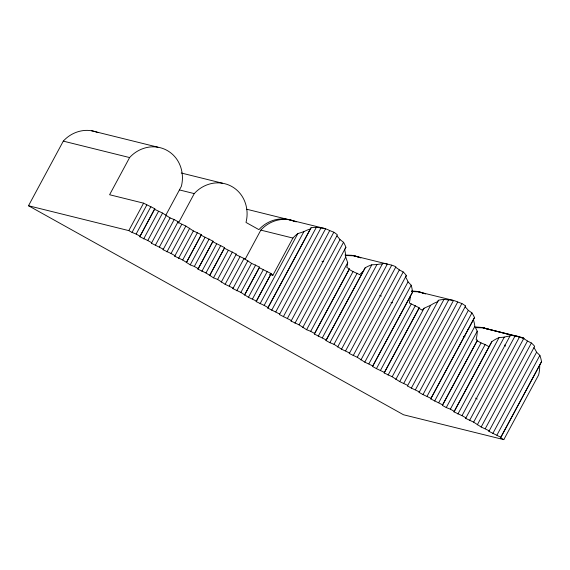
<?xml version="1.0" encoding="UTF-8"?>
<svg xmlns="http://www.w3.org/2000/svg" width="570" height="570" viewBox="0 0 570 570"><rect width="100%" height="100%" fill="white"/><g stroke="black" fill="none" stroke-linecap="round" stroke-linejoin="round"><path stroke-width="0.85" d="M533.962 347.714A31.101 30.196 -76.1 0 1 536.584 352.21L539.868 355.374A32.255 31.314 -76.1 0 1 541.5 361.708L539.697 365.163A33.78 32.796 -76.1 0 1 538.6 375.01L503.809 439.634L500.574 437.831L500.809 437.29L488.932 431.34L534.653 346.325A30.381 29.497 -76.1 0 0 531.397 343.005L527.464 341.045A30.082 29.205 -76.1 0 0 523.695 338.68L523.859 338.267A30.196 29.319 -76.1 0 0 519.591 336.827L519.32 336.756M488.932 431.34L489.167 430.799L481.173 427.016L473.649 422.149L465.661 418.366L465.889 417.824L462.014 415.665L454.019 411.882L454.254 411.341L450.371 409.174L446.26 407.557L442.384 405.398L442.612 404.857L430.742 398.907L430.977 398.366L422.983 394.582L419.107 392.424L419.342 391.882L411.348 388.099L407.464 385.933L407.7 385.391L399.705 381.615L392.181 376.742L384.194 372.965L384.422 372.424L376.435 368.64L372.552 366.474L372.787 365.933L364.793 362.149L357.269 357.283L349.275 353.5L395.894 266.81A30.132 29.262 -76.1 0 0 391.74 265.164L353.785 255.795L346.026 255.545M349.275 353.5L349.51 352.958L341.516 349.182L333.992 344.309L329.88 342.691L325.997 340.532L326.232 339.991L314.362 334.041L314.597 333.5L310.714 331.341L306.603 329.716L299.079 324.85L291.085 321.067L291.32 320.525L279.45 314.583L279.678 314.041L267.807 308.099L268.043 307.558L264.159 305.392L256.172 301.608L256.4 301.067L248.413 297.284L240.889 292.417L232.895 288.634L233.13 288.092L225.136 284.316L217.612 279.442L213.501 277.825L205.969 272.959L197.982 269.175L198.21 268.634L194.334 266.475L190.223 264.851L182.692 259.984L174.705 256.201L174.933 255.659L171.057 253.5L163.063 249.717L163.298 249.176L151.428 243.233L151.663 242.692L147.78 240.526L139.785 236.742L154.805 208.748L143.576 203.162L109.597 194.74L129.611 157.569C136.586 149.767 147.488 145.428 157.904 147.21A30.174 29.298 -76.1 0 1 174.684 156.558C181.766 164.559 184.039 176.159 181.331 186.397L165.906 215.047M139.785 236.742L154.805 208.748M154.57 209.29L162.564 213.073L170.088 217.94L174.199 219.557L178.082 221.723L177.847 222.264L185.841 226.048L193.365 230.914L201.36 234.697L186.34 262.692M197.982 269.175L212.995 241.181L201.124 235.239M209.618 275.666L224.63 247.665L212.76 241.723M224.402 248.207L236.272 254.156L236.037 254.697L244.031 258.481L251.555 263.347L259.549 267.131L244.53 295.125M256.172 301.608L271.185 273.614L259.314 267.672M314.362 334.041L349.161 269.418L349.389 268.876L346.802 267.437A34.029 33.046 -76.1 0 0 347.693 262.663L345.726 257.056A32.739 31.785 -76.1 0 0 344.658 249.681L345.897 247.266A31.435 30.524 -76.1 0 0 343.539 242.279L339.991 239.607A30.573 29.683 -76.1 0 0 336.927 235.93M384.194 372.965L419.221 307.8L409.289 302.934A33.944 32.96 -76.1 0 0 410.343 296.3L412.481 292.211A32.568 31.628 -76.1 0 0 411.198 285.228L408.027 281.858A31.314 30.41 -76.1 0 0 405.576 277.041M442.384 405.398L477.176 340.774L477.411 340.233L476.114 339.513A33.858 32.875 -76.1 0 0 477.232 331.198L474.839 326.382A32.404 31.464 -76.1 0 0 473.371 319.742L474.489 317.554A31.207 30.296 -76.1 0 0 471.946 312.909L468.326 310.372A30.438 29.554 -76.1 0 0 465.134 306.931L465.576 306.005A30.096 29.22 -76.1 0 0 461.864 303.532L457.71 301.993A30.16 29.284 -76.1 0 0 453.499 300.447L418.444 291.833L411.561 291.534M406.296 275.609L406.339 275.517A30.502 29.619 -76.1 0 0 403.211 271.961L399.335 269.902A30.11 29.234 -76.1 0 0 395.68 267.33M406.246 275.695L406.068 276.065M405.926 276.35L405.726 276.742M503.809 439.634L403.51 414.761L28.5 205.749L63.299 141.125C70.274 133.323 81.175 128.984 91.592 130.765L157.904 147.21M28.5 205.749L128.799 230.615L143.576 203.162M128.799 230.615L132.026 232.417L146.811 204.965M132.026 232.417L136.145 234.042L150.922 206.589M143.668 238.908L158.453 211.456M147.78 240.526L162.564 213.073M151.428 243.233L166.44 215.232M155.304 245.392L170.088 217.94M159.415 247.01L174.199 219.557M163.063 249.717L178.082 221.723M178.424 223.034L194.263 193.608C201.239 185.806 212.147 181.46 222.564 183.248A30.174 29.298 -76.1 0 1 239.343 192.596C246.425 200.597 248.698 212.19 245.991 222.435L258.923 229.639C265.898 221.844 276.799 217.498 287.216 219.279A30.174 29.298 -76.1 0 1 294.284 221.431M166.946 251.883L181.723 224.423M171.057 253.5L185.841 226.048M174.705 256.201L189.717 228.207M178.581 258.367L193.365 230.914M182.692 259.984L197.477 232.532M186.575 262.15L201.36 234.697M190.223 264.851L205.001 237.398M194.334 266.475L209.119 239.022M198.21 268.634L212.995 241.181M201.858 271.341L216.643 243.889M205.969 272.959L220.754 245.506M209.853 275.125L224.63 247.665M213.501 277.825L228.278 250.373M217.612 279.442L232.389 251.99M221.253 282.15L236.272 254.156M225.136 284.316L239.92 256.856M229.247 285.933L244.031 258.481M244.993 259.542L260.832 230.116C267.807 222.314 278.716 217.975 289.132 219.756L325.62 228.72L279.45 314.583M232.895 288.634L247.907 260.64M236.771 290.8L251.555 263.347M240.889 292.417L255.666 264.964M244.765 294.583L259.549 267.131M248.413 297.284L263.197 269.831M252.524 298.908L267.309 271.455M256.4 301.067L271.185 273.614M269.517 274.398L272.895 275.239L292.909 238.068A33.944 32.96 -76.1 0 1 297.839 233.593L303.86 231.669A32.568 31.628 -76.1 0 1 310.329 229.012L311.042 227.801A31.314 30.41 -76.1 0 1 316.35 227.309L320.988 227.95A30.502 29.619 -76.1 0 1 325.62 228.72M260.048 303.774L297.839 233.593M264.159 305.392L303.86 231.669M268.043 307.558L310.329 229.012M267.807 308.099L311.042 227.801M271.69 310.258L316.35 227.309M275.802 311.876L320.988 227.95M283.326 316.749L329.724 230.572L333.828 232.218A30.132 29.262 -76.1 0 1 337.426 234.89L291.085 321.067M287.437 318.366L333.828 232.218M294.968 323.233L339.991 239.607M299.079 324.85L343.539 242.279M302.72 327.558L345.897 247.266M306.603 329.716L345.726 257.056M310.714 331.341L347.693 262.663M314.597 333.5L349.389 268.876M318.238 336.207L353.037 271.584L359.734 274.647A34.029 33.046 -76.1 0 1 363.211 271.313L365.128 267.864A32.739 31.785 -76.1 0 1 371.811 264.815L376.934 264.565A31.435 30.524 -76.1 0 1 382.335 263.903L382.662 263.39A30.573 29.683 -76.1 0 1 387.358 264.038L341.516 349.182M322.356 337.825L357.148 273.201M326.232 339.991L363.211 271.313M325.997 340.532L365.128 267.864M329.88 342.691L371.811 264.815M333.992 344.309L376.934 264.565M337.639 347.016L382.662 263.39M345.627 350.799L391.74 265.164M353.158 355.666L399.335 269.902M357.269 357.283L403.211 271.961M360.917 359.991L406.339 275.517M364.793 362.149L408.027 281.858M368.904 363.774L411.198 285.228M372.787 365.933L412.481 292.211M372.552 366.474L410.343 296.3M376.435 368.64L411.226 304.017M380.546 370.258L415.338 305.634M384.422 372.424L419.221 307.8M388.07 375.124L424.087 308.235L430.678 305.249A32.91 31.956 -76.1 0 1 437.61 301.744L438.458 300.283A31.557 30.637 -76.1 0 1 443.952 299.435L448.676 299.934A30.645 29.754 -76.1 0 1 453.435 300.454M392.181 376.742L430.678 305.249M395.829 379.449L438.458 300.283M399.705 381.615L443.952 299.435M403.824 383.232L448.676 299.934M407.464 385.933L453.499 300.447M411.348 388.099L457.71 301.993M415.459 389.716L461.864 303.532M419.107 392.424L465.576 306.005M422.983 394.582L468.326 310.372M427.094 396.207L471.946 312.909M430.977 398.366L474.489 317.554M430.742 398.907L473.371 319.742M434.625 401.073L474.839 326.382M438.736 402.691L477.232 331.198M442.612 404.857L477.411 340.233M446.26 407.557L481.059 342.933L485.17 344.558L489.046 346.717L454.254 411.341M450.371 409.174L485.17 344.558M454.019 411.882L491.81 341.701A33.096 32.134 -76.1 0 1 499.035 337.639L504.3 337.119A31.685 30.766 -76.1 0 1 509.908 336.079L510.321 335.424A30.73 29.832 -76.1 0 1 515.152 335.815L519.042 336.692M457.902 414.048L499.035 337.647M462.014 415.665L504.3 337.119M465.661 418.366L510.321 335.424M469.538 420.532L515.152 335.815M473.649 422.149L519.591 336.827L483.103 327.864L475.344 327.615M477.297 424.857L523.859 338.267L518.764 336.97M481.173 427.016L527.464 341.045M485.291 428.64L531.397 343.005M492.815 433.506L536.584 352.21M496.926 435.124L539.868 355.374M500.809 437.29L541.5 361.708M500.574 437.831L539.697 365.163M489.053 346.717L491.81 341.701M424.087 308.235L422.22 310.144L418.986 308.341M467.585 329.453L468.853 329.033M344.993 255.018L351.875 255.317A30.174 29.298 -76.1 0 1 358.943 257.469M411.397 290.964L416.535 291.356A30.174 29.298 -76.1 0 1 422.862 293.18M476.05 326.995L481.187 327.394A30.174 29.298 -76.1 0 1 487.514 329.218M63.299 141.125L129.611 157.569M181.224 172.995L222.564 183.248M179.628 189.974L194.263 193.608M246.739 209.247L287.216 219.279M260.832 230.116L292.909 238.068M321.979 261.281L323.689 261.708M379.748 295.609L381.437 296.03M390.992 302.399L392.68 302.82M463.275 336.329L464.992 336.749M517.068 336.535L483.103 327.864A30.174 29.298 -76.1 0 1 489.43 329.695M487.927 329.111L517.019 336.521M518.728 336.956L523.859 338.267M349.161 269.418L353.037 271.584M477.176 340.774L481.059 342.933M270.95 274.156L272.895 275.239M475.629 398.159L477.19 399.021M136.145 234.042L140.02 236.201M504.813 344.964L505.355 346.19M91.592 130.765A30.174 29.298 -76.1 0 1 97.919 132.589M289.132 219.756A30.174 29.298 -76.1 0 1 296.201 221.908M325.627 228.819A30.11 29.234 -76.1 0 1 329.724 230.572M353.792 255.787A30.174 29.298 -76.1 0 1 360.853 257.939M418.444 291.826A30.174 29.298 -76.1 0 1 425.512 293.978"/></g></svg>
